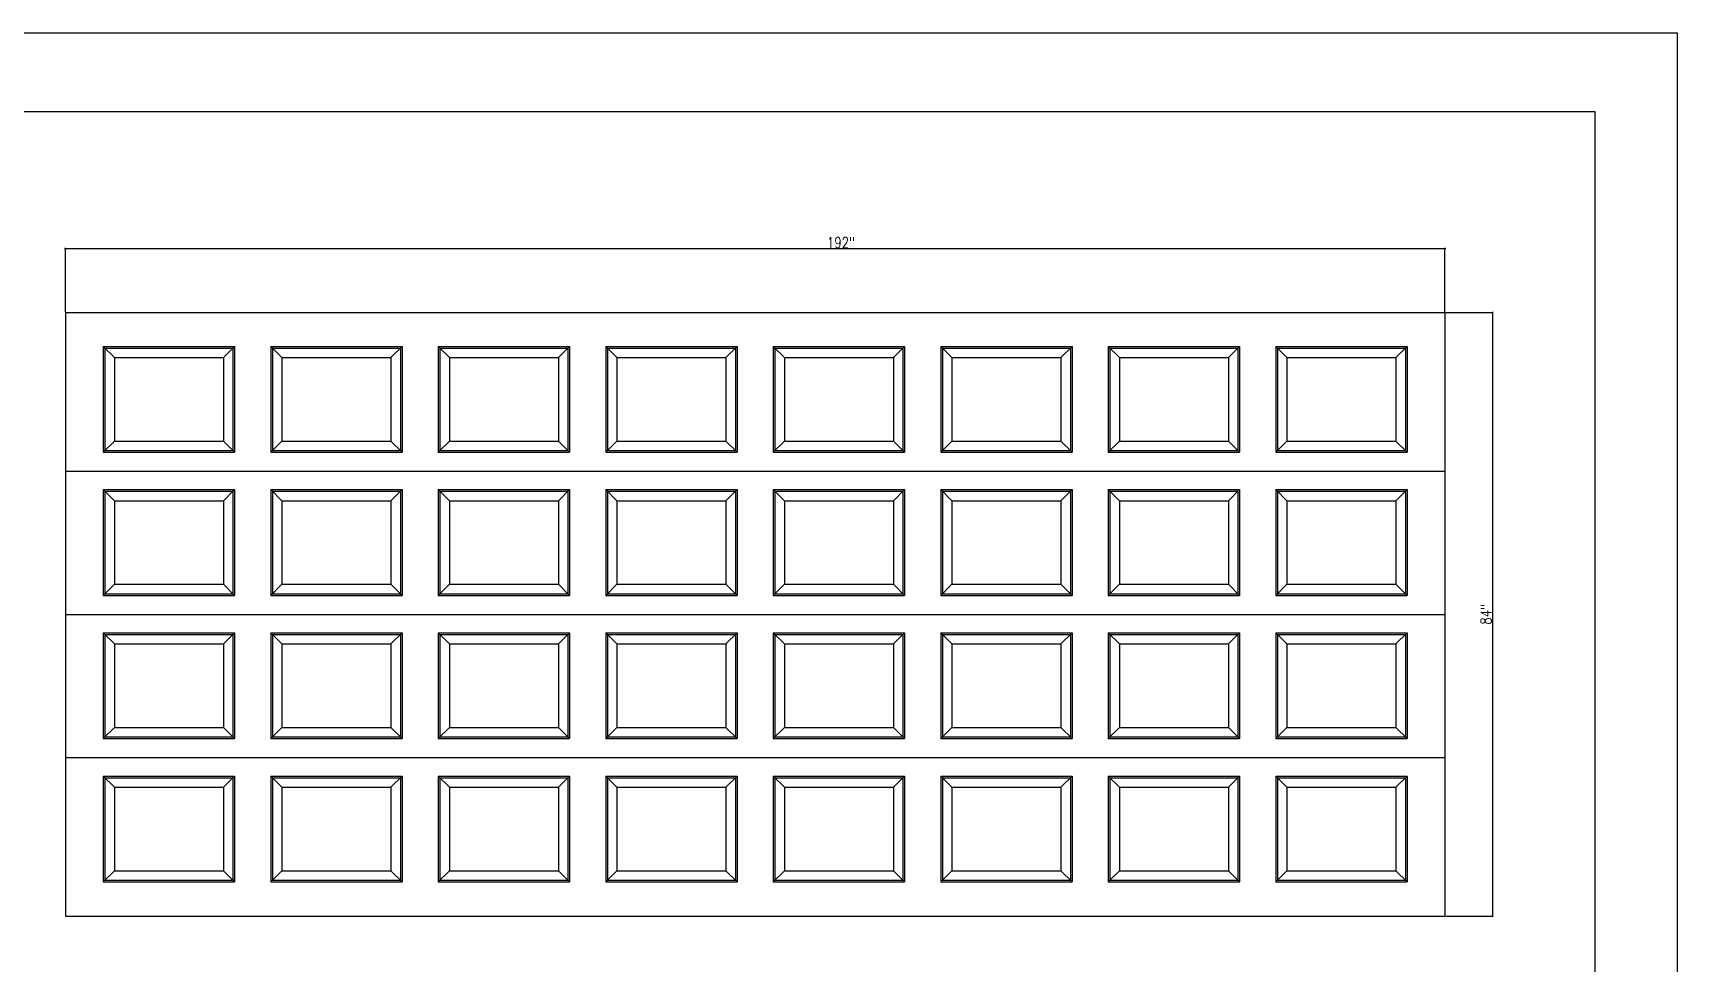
# Model space of a CAD drawing. Header units: inches. Extents: x 1985 to 11287, y 379 to 3234.
# Drawn here: x 9725.8 to 9954.6, y 3092.6 to 3222.1 of the extents above; entities that cross this region are included whole.
import ezdxf

# ---------------------------------------------------------------- set-up
doc = ezdxf.new("R2010")
doc.units = ezdxf.units.IN
doc.header["$MEASUREMENT"] = 0
doc.layers.get('0').update_dxf_attribs({"linetype": 'CONTINUOUS'})
doc.layers.get('Defpoints').update_dxf_attribs({"linetype": 'CONTINUOUS'})
for name, color, linetype in [('COTE1-1 99', 7, 'CONTINUOUS'), ('elevation 99', 7, 'CONTINUOUS'), ('separation 99', 3, 'CONTINUOUS')]:
    doc.layers.add(name, color=color, linetype=linetype)
doc.styles.get("Standard").update_dxf_attribs({"font": 'txt.shx', "width": 0.8})
doc.dimstyles.new('Elevation', dxfattribs={"dimscale": 2, "dimtxt": 0.75, "dimasz": 0.0625, "dimexe": 0.0625, "dimexo": 0.0625, "dimgap": 0.0625, "dimtad": 1, "dimdec": 5, "dimzin": 0, "dimdsep": 46, "dimlunit": 5, "dimtxsty": 'Standard', "dimblk1": 'OBLIQUE', "dimblk2": 'OBLIQUE', "dimsah": 1, "dimcen": 2, "dimdle": 0.0625, "dimclrd": 1, "dimclre": 1, "dimadec": 1, "dimazin": 0, "dimtfac": 0.375, "dimtdec": 5, "dimtmove": 0, "dimatfit": 3, "dimldrblk": 'OBLIQUE', "dimfxl": 1, "dimfrac": 2, "dimtolj": 1, "dimtzin": 0, "dimarcsym": 0})

# ---------------------------------------------------------------- blocks, each defined once
blk = doc.blocks.new('_OBLIQUE')
at = {"color": 0, "linetype": 'ByBlock'}
blk.add_line((-0.5, -0.5), (0.5, 0.5), dxfattribs=at)
blk = doc.blocks.new('*D76')
at = {"layer": 'COTE1-1 99', "color": 1, "lineweight": -2, "transparency": 16777216}
for p, q in [((9922.44, 3192.06), (9730.19, 3192.06)), ((9730.32, 3183.3), (9730.32, 3192.18)), ((9922.32, 3183.3), (9922.32, 3192.18))]:
    blk.add_line(p, q, dxfattribs=at)
at = {"layer": 'Defpoints', "color": 0, "transparency": 16777216}
for p in [(9730.32, 3192.06), (9730.32, 3183.18), (9922.32, 3183.18)]:
    blk.add_point(p, dxfattribs=at)
at = {"layer": 'COTE1-1 99', "color": 1, "lineweight": -2, "transparency": 16777216, "xscale": 0.125, "yscale": 0.125, "zscale": 0.125, "rotation": 180}
blk.add_blockref('_OBLIQUE', (9730.32, 3192.06), dxfattribs=at)
at = {"layer": 'COTE1-1 99', "color": 1, "lineweight": -2, "transparency": 16777216, "xscale": 0.125, "yscale": 0.125, "zscale": 0.125}
blk.add_blockref('_OBLIQUE', (9922.32, 3192.06), dxfattribs=at)
at = {"layer": 'COTE1-1 99', "color": 0, "transparency": 16777216, "insert": (9838.26, 3192.93), "char_height": 1.5, "attachment_point": 5}
blk.add_mtext('\\A1;192"', dxfattribs=at)
blk = doc.blocks.new('*D77')
at = {"layer": 'COTE1-1 99', "color": 1, "lineweight": -2, "transparency": 16777216}
for p, q in [((9928.93, 3183.3), (9928.93, 3099.05)), ((9922.44, 3183.18), (9929.05, 3183.18)), ((9922.44, 3099.18), (9929.05, 3099.18))]:
    blk.add_line(p, q, dxfattribs=at)
at = {"layer": 'Defpoints', "color": 0, "transparency": 16777216}
for p in [(9922.32, 3183.18), (9922.32, 3099.18), (9928.93, 3099.18)]:
    blk.add_point(p, dxfattribs=at)
at = {"layer": 'COTE1-1 99', "color": 1, "lineweight": -2, "transparency": 16777216, "xscale": 0.125, "yscale": 0.125, "zscale": 0.125}
for p, rotation in [((9928.93, 3183.18), 90), ((9928.93, 3099.18), 270)]:
    blk.add_blockref('_OBLIQUE', p, dxfattribs=dict(at, rotation=rotation))
at = {"layer": 'COTE1-1 99', "color": 0, "transparency": 16777216, "insert": (9928.05, 3141.18), "char_height": 1.5, "attachment_point": 5, "rotation": 90}
blk.add_mtext('\\A1;84"', dxfattribs=at)

msp = doc.modelspace()

# ---------------------------------------------------------------- linework, layer by layer
at = {"layer": 'elevation 99'}
for p, q in [((9730.318175, 3183.179002), (9922.318175, 3183.179002)), ((9730.318175, 3183.179002), (9730.318175, 3099.179002)), ((9735.818175, 3183.179002), (9776.943375, 3183.179002)), ((9782.443375, 3183.179002), (9823.568575, 3183.179002)), ((9922.318175, 3183.179002), (9922.318175, 3099.179002)), ((9735.585175, 3178.474552), (9753.863775, 3178.474552)), ((9735.585175, 3178.474552), (9735.585175, 3163.758502)), ((9735.585175, 3178.474552), (9737.130675, 3176.929052)), ((9735.818175, 3178.241552), (9753.630775, 3178.241552)), ((9735.818175, 3178.241552), (9735.818175, 3163.991502)), ((9737.130675, 3176.929052), (9752.318275, 3176.929052)), ((9737.130675, 3176.929052), (9737.130675, 3165.304002)), ((9753.863775, 3178.474552), (9752.318275, 3176.929052)), ((9752.318275, 3176.929052), (9752.318275, 3165.304002)), ((9753.630775, 3178.241552), (9753.630775, 3163.991502)), ((9753.863775, 3178.474552), (9753.863775, 3163.758502)), ((9758.897775, 3178.474552), (9777.176375, 3178.474552)), ((9758.897775, 3178.474552), (9760.443275, 3176.929052)), ((9758.897775, 3178.474552), (9758.897775, 3163.758502)), ((9759.130775, 3178.241552), (9776.943375, 3178.241552)), ((9759.130775, 3178.241552), (9759.130775, 3163.991502)), ((9760.443275, 3176.929052), (9775.630875, 3176.929052)), ((9760.443275, 3176.929052), (9760.443275, 3165.304002)), ((9777.176375, 3178.474552), (9775.630875, 3176.929052)), ((9775.630875, 3176.929052), (9775.630875, 3165.304002)), ((9776.943375, 3178.241552), (9776.943375, 3163.991502)), ((9777.176375, 3178.474552), (9777.176375, 3163.758502)), ((9782.210375, 3178.474552), (9800.488975, 3178.474552)), ((9782.210375, 3178.474552), (9782.210375, 3163.758502)), ((9782.210375, 3178.474552), (9783.755875, 3176.929052)), ((9782.443375, 3178.241552), (9800.255975, 3178.241552)), ((9782.443375, 3178.241552), (9782.443375, 3163.991502)), ((9783.755875, 3176.929052), (9798.943475, 3176.929052)), ((9783.755875, 3176.929052), (9783.755875, 3165.304002)), ((9800.488975, 3178.474552), (9798.943475, 3176.929052)), ((9798.943475, 3176.929052), (9798.943475, 3165.304002)), ((9800.255975, 3178.241552), (9800.255975, 3163.991502)), ((9800.488975, 3178.474552), (9800.488975, 3163.758502)), ((9805.522975, 3178.474552), (9823.801575, 3178.474552)), ((9805.522975, 3178.474552), (9807.068475, 3176.929052)), ((9805.522975, 3178.474552), (9805.522975, 3163.758502)), ((9805.755975, 3178.241552), (9823.568575, 3178.241552)), ((9805.755975, 3178.241552), (9805.755975, 3163.991502)), ((9807.068475, 3176.929052), (9822.256075, 3176.929052)), ((9807.068475, 3176.929052), (9807.068475, 3165.304002)), ((9823.801575, 3178.474552), (9822.256075, 3176.929052)), ((9822.256075, 3176.929052), (9822.256075, 3165.304002)), ((9823.568575, 3178.241552), (9823.568575, 3163.991502)), ((9823.801575, 3178.474552), (9823.801575, 3163.758502)), ((9828.835575, 3178.474552), (9847.114175, 3178.474552)), ((9828.835575, 3178.474552), (9830.381075, 3176.929052)), ((9828.835575, 3178.474552), (9828.835575, 3163.758502)), ((9829.068575, 3178.241552), (9846.881175, 3178.241552)), ((9829.068575, 3178.241552), (9829.068575, 3163.991502)), ((9830.381075, 3176.929052), (9845.568675, 3176.929052)), ((9830.381075, 3176.929052), (9830.381075, 3165.304002)), ((9847.114175, 3178.474552), (9845.568675, 3176.929052)), ((9845.568675, 3176.929052), (9845.568675, 3165.304002)), ((9846.881175, 3178.241552), (9846.881175, 3163.991502)), ((9847.114175, 3178.474552), (9847.114175, 3163.758502)), ((9852.148175, 3178.474552), (9870.426775, 3178.474552)), ((9852.148175, 3178.474552), (9853.693675, 3176.929052)), ((9852.148175, 3178.474552), (9852.148175, 3163.758502)), ((9852.381175, 3178.241552), (9870.193775, 3178.241552)), ((9852.381175, 3178.241552), (9852.381175, 3163.991502)), ((9853.693675, 3176.929052), (9868.881275, 3176.929052)), ((9853.693675, 3176.929052), (9853.693675, 3165.304002)), ((9870.426775, 3178.474552), (9868.881275, 3176.929052)), ((9868.881275, 3176.929052), (9868.881275, 3165.304002)), ((9870.193775, 3178.241552), (9870.193775, 3163.991502)), ((9870.426775, 3178.474552), (9870.426775, 3163.758502)), ((9875.460775, 3178.474552), (9893.739375, 3178.474552)), ((9875.460775, 3178.474552), (9877.006275, 3176.929052)), ((9875.460775, 3178.474552), (9875.460775, 3163.758502)), ((9875.693775, 3178.241552), (9893.506375, 3178.241552)), ((9875.693775, 3178.241552), (9875.693775, 3163.991502)), ((9877.006275, 3176.929052), (9892.193875, 3176.929052)), ((9877.006275, 3176.929052), (9877.006275, 3165.304002)), ((9893.739375, 3178.474552), (9892.193875, 3176.929052)), ((9892.193875, 3176.929052), (9892.193875, 3165.304002)), ((9893.506375, 3178.241552), (9893.506375, 3163.991502)), ((9893.739375, 3178.474552), (9893.739375, 3163.758502)), ((9898.773375, 3178.474552), (9917.051975, 3178.474552)), ((9898.773375, 3178.474552), (9900.318875, 3176.929052)), ((9898.773375, 3178.474552), (9898.773375, 3163.758502)), ((9899.006375, 3178.241552), (9916.818975, 3178.241552)), ((9899.006375, 3178.241552), (9899.006375, 3163.991502)), ((9900.318875, 3176.929052), (9915.506475, 3176.929052)), ((9900.318875, 3176.929052), (9900.318875, 3165.304002)), ((9917.051975, 3178.474552), (9915.506475, 3176.929052)), ((9915.506475, 3176.929052), (9915.506475, 3165.304002)), ((9916.818975, 3178.241552), (9916.818975, 3163.991502)), ((9917.051975, 3178.474552), (9917.051975, 3163.758502)), ((9735.585175, 3163.758502), (9737.130675, 3165.304002)), ((9737.130675, 3165.304002), (9752.318275, 3165.304002)), ((9753.863775, 3163.758502), (9752.318275, 3165.304002)), ((9758.897775, 3163.758502), (9760.443275, 3165.304002)), ((9760.443275, 3165.304002), (9775.630875, 3165.304002)), ((9777.176375, 3163.758502), (9775.630875, 3165.304002)), ((9782.210375, 3163.758502), (9783.755875, 3165.304002)), ((9783.755875, 3165.304002), (9798.943475, 3165.304002)), ((9800.488975, 3163.758502), (9798.943475, 3165.304002)), ((9805.522975, 3163.758502), (9807.068475, 3165.304002)), ((9807.068475, 3165.304002), (9822.256075, 3165.304002)), ((9823.801575, 3163.758502), (9822.256075, 3165.304002)), ((9828.835575, 3163.758502), (9830.381075, 3165.304002)), ((9830.381075, 3165.304002), (9845.568675, 3165.304002)), ((9847.114175, 3163.758502), (9845.568675, 3165.304002)), ((9852.148175, 3163.758502), (9853.693675, 3165.304002)), ((9853.693675, 3165.304002), (9868.881275, 3165.304002)), ((9870.426775, 3163.758502), (9868.881275, 3165.304002)), ((9875.460775, 3163.758502), (9877.006275, 3165.304002)), ((9877.006275, 3165.304002), (9892.193875, 3165.304002)), ((9893.739375, 3163.758502), (9892.193875, 3165.304002)), ((9898.773375, 3163.758502), (9900.318875, 3165.304002)), ((9900.318875, 3165.304002), (9915.506475, 3165.304002)), ((9917.051975, 3163.758502), (9915.506475, 3165.304002)), ((9735.585175, 3163.758502), (9753.863775, 3163.758502)), ((9735.818175, 3163.991502), (9753.630775, 3163.991502)), ((9758.897775, 3163.758502), (9777.176375, 3163.758502)), ((9759.130775, 3163.991502), (9776.943375, 3163.991502)), ((9782.210375, 3163.758502), (9800.488975, 3163.758502)), ((9782.443375, 3163.991502), (9800.255975, 3163.991502)), ((9805.522975, 3163.758502), (9823.801575, 3163.758502)), ((9805.755975, 3163.991502), (9823.568575, 3163.991502)), ((9828.835575, 3163.758502), (9847.114175, 3163.758502)), ((9829.068575, 3163.991502), (9846.881175, 3163.991502)), ((9852.148175, 3163.758502), (9870.426775, 3163.758502)), ((9852.381175, 3163.991502), (9870.193775, 3163.991502)), ((9875.460775, 3163.758502), (9893.739375, 3163.758502)), ((9875.693775, 3163.991502), (9893.506375, 3163.991502)), ((9898.773375, 3163.758502), (9917.051975, 3163.758502)), ((9899.006375, 3163.991502), (9916.818975, 3163.991502)), ((9730.318175, 3161.116502), (9922.318175, 3161.116502)), ((9735.585175, 3158.537002), (9753.863775, 3158.537002)), ((9735.585175, 3158.537002), (9737.130675, 3156.991502)), ((9735.585175, 3158.537002), (9735.585175, 3143.820952)), ((9735.818175, 3158.304002), (9753.630775, 3158.304002)), ((9735.818175, 3158.304002), (9735.818175, 3144.053952)), ((9753.863775, 3158.537002), (9752.318275, 3156.991502)), ((9753.630775, 3158.304002), (9753.630775, 3144.053952)), ((9753.863775, 3158.537002), (9753.863775, 3143.820952)), ((9758.897775, 3158.537002), (9777.176375, 3158.537002)), ((9758.897775, 3158.537002), (9758.897775, 3143.820952)), ((9758.897775, 3158.537002), (9760.443275, 3156.991502)), ((9759.130775, 3158.304002), (9776.943375, 3158.304002)), ((9759.130775, 3158.304002), (9759.130775, 3144.053952)), ((9777.176375, 3158.537002), (9775.630875, 3156.991502)), ((9776.943375, 3158.304002), (9776.943375, 3144.053952)), ((9777.176375, 3158.537002), (9777.176375, 3143.820952)), ((9782.210375, 3158.537002), (9800.488975, 3158.537002)), ((9782.210375, 3158.537002), (9783.755875, 3156.991502)), ((9782.210375, 3158.537002), (9782.210375, 3143.820952)), ((9782.443375, 3158.304002), (9800.255975, 3158.304002)), ((9782.443375, 3158.304002), (9782.443375, 3144.053952)), ((9800.488975, 3158.537002), (9798.943475, 3156.991502)), ((9800.255975, 3158.304002), (9800.255975, 3144.053952)), ((9800.488975, 3158.537002), (9800.488975, 3143.820952)), ((9805.522975, 3158.537002), (9823.801575, 3158.537002)), ((9805.522975, 3158.537002), (9807.068475, 3156.991502)), ((9805.522975, 3158.537002), (9805.522975, 3143.820952)), ((9805.755975, 3158.304002), (9823.568575, 3158.304002)), ((9805.755975, 3158.304002), (9805.755975, 3144.053952)), ((9823.801575, 3158.537002), (9822.256075, 3156.991502)), ((9823.568575, 3158.304002), (9823.568575, 3144.053952)), ((9823.801575, 3158.537002), (9823.801575, 3143.820952)), ((9828.835575, 3158.537002), (9847.114175, 3158.537002)), ((9828.835575, 3158.537002), (9830.381075, 3156.991502)), ((9828.835575, 3158.537002), (9828.835575, 3143.820952)), ((9829.068575, 3158.304002), (9846.881175, 3158.304002)), ((9829.068575, 3158.304002), (9829.068575, 3144.053952)), ((9847.114175, 3158.537002), (9845.568675, 3156.991502)), ((9846.881175, 3158.304002), (9846.881175, 3144.053952)), ((9847.114175, 3158.537002), (9847.114175, 3143.820952)), ((9852.148175, 3158.537002), (9870.426775, 3158.537002)), ((9852.148175, 3158.537002), (9853.693675, 3156.991502)), ((9852.148175, 3158.537002), (9852.148175, 3143.820952)), ((9852.381175, 3158.304002), (9870.193775, 3158.304002)), ((9852.381175, 3158.304002), (9852.381175, 3144.053952)), ((9870.426775, 3158.537002), (9868.881275, 3156.991502)), ((9870.193775, 3158.304002), (9870.193775, 3144.053952)), ((9870.426775, 3158.537002), (9870.426775, 3143.820952)), ((9875.460775, 3158.537002), (9893.739375, 3158.537002)), ((9875.460775, 3158.537002), (9877.006275, 3156.991502)), ((9875.460775, 3158.537002), (9875.460775, 3143.820952)), ((9875.693775, 3158.304002), (9893.506375, 3158.304002)), ((9875.693775, 3158.304002), (9875.693775, 3144.053952)), ((9893.739375, 3158.537002), (9892.193875, 3156.991502)), ((9893.506375, 3158.304002), (9893.506375, 3144.053952)), ((9893.739375, 3158.537002), (9893.739375, 3143.820952)), ((9898.773375, 3158.537002), (9917.051975, 3158.537002)), ((9898.773375, 3158.537002), (9900.318875, 3156.991502)), ((9898.773375, 3158.537002), (9898.773375, 3143.820952)), ((9899.006375, 3158.304002), (9916.818975, 3158.304002)), ((9899.006375, 3158.304002), (9899.006375, 3144.053952)), ((9917.051975, 3158.537002), (9915.506475, 3156.991502)), ((9916.818975, 3158.304002), (9916.818975, 3144.053952)), ((9917.051975, 3158.537002), (9917.051975, 3143.820952)), ((9737.130675, 3156.991502), (9752.318275, 3156.991502)), ((9737.130675, 3156.991502), (9737.130675, 3145.366452)), ((9752.318275, 3156.991502), (9752.318275, 3145.366452)), ((9760.443275, 3156.991502), (9775.630875, 3156.991502)), ((9760.443275, 3156.991502), (9760.443275, 3145.366452)), ((9775.630875, 3156.991502), (9775.630875, 3145.366452)), ((9783.755875, 3156.991502), (9798.943475, 3156.991502)), ((9783.755875, 3156.991502), (9783.755875, 3145.366452)), ((9798.943475, 3156.991502), (9798.943475, 3145.366452)), ((9807.068475, 3156.991502), (9822.256075, 3156.991502)), ((9807.068475, 3156.991502), (9807.068475, 3145.366452)), ((9822.256075, 3156.991502), (9822.256075, 3145.366452)), ((9830.381075, 3156.991502), (9845.568675, 3156.991502)), ((9830.381075, 3156.991502), (9830.381075, 3145.366452)), ((9845.568675, 3156.991502), (9845.568675, 3145.366452)), ((9853.693675, 3156.991502), (9868.881275, 3156.991502)), ((9853.693675, 3156.991502), (9853.693675, 3145.366452)), ((9868.881275, 3156.991502), (9868.881275, 3145.366452)), ((9877.006275, 3156.991502), (9892.193875, 3156.991502)), ((9877.006275, 3156.991502), (9877.006275, 3145.366452)), ((9892.193875, 3156.991502), (9892.193875, 3145.366452)), ((9900.318875, 3156.991502), (9915.506475, 3156.991502)), ((9900.318875, 3156.991502), (9900.318875, 3145.366452)), ((9915.506475, 3156.991502), (9915.506475, 3145.366452)), ((9735.585175, 3143.820952), (9737.130675, 3145.366452)), ((9737.130675, 3145.366452), (9752.318275, 3145.366452)), ((9753.863775, 3143.820952), (9752.318275, 3145.366452)), ((9758.897775, 3143.820952), (9760.443275, 3145.366452)), ((9760.443275, 3145.366452), (9775.630875, 3145.366452)), ((9777.176375, 3143.820952), (9775.630875, 3145.366452)), ((9782.210375, 3143.820952), (9783.755875, 3145.366452)), ((9783.755875, 3145.366452), (9798.943475, 3145.366452)), ((9800.488975, 3143.820952), (9798.943475, 3145.366452)), ((9805.522975, 3143.820952), (9807.068475, 3145.366452)), ((9807.068475, 3145.366452), (9822.256075, 3145.366452)), ((9823.801575, 3143.820952), (9822.256075, 3145.366452)), ((9828.835575, 3143.820952), (9830.381075, 3145.366452)), ((9830.381075, 3145.366452), (9845.568675, 3145.366452)), ((9847.114175, 3143.820952), (9845.568675, 3145.366452)), ((9852.148175, 3143.820952), (9853.693675, 3145.366452)), ((9853.693675, 3145.366452), (9868.881275, 3145.366452)), ((9870.426775, 3143.820952), (9868.881275, 3145.366452)), ((9875.460775, 3143.820952), (9877.006275, 3145.366452)), ((9877.006275, 3145.366452), (9892.193875, 3145.366452)), ((9893.739375, 3143.820952), (9892.193875, 3145.366452)), ((9898.773375, 3143.820952), (9900.318875, 3145.366452)), ((9900.318875, 3145.366452), (9915.506475, 3145.366452)), ((9917.051975, 3143.820952), (9915.506475, 3145.366452)), ((9735.585175, 3143.820952), (9753.863775, 3143.820952)), ((9735.818175, 3144.053952), (9753.630775, 3144.053952)), ((9758.897775, 3143.820952), (9777.176375, 3143.820952)), ((9759.130775, 3144.053952), (9776.943375, 3144.053952)), ((9782.210375, 3143.820952), (9800.488975, 3143.820952)), ((9782.443375, 3144.053952), (9800.255975, 3144.053952)), ((9805.522975, 3143.820952), (9823.801575, 3143.820952)), ((9805.755975, 3144.053952), (9823.568575, 3144.053952)), ((9828.835575, 3143.820952), (9847.114175, 3143.820952)), ((9829.068575, 3144.053952), (9846.881175, 3144.053952)), ((9852.148175, 3143.820952), (9870.426775, 3143.820952)), ((9852.381175, 3144.053952), (9870.193775, 3144.053952)), ((9875.460775, 3143.820952), (9893.739375, 3143.820952)), ((9875.693775, 3144.053952), (9893.506375, 3144.053952)), ((9898.773375, 3143.820952), (9917.051975, 3143.820952)), ((9899.006375, 3144.053952), (9916.818975, 3144.053952)), ((9730.318175, 3141.179002), (9922.318175, 3141.179002)), ((9735.585175, 3138.599502), (9753.863775, 3138.599502)), ((9735.585175, 3138.599502), (9735.585175, 3123.883452)), ((9735.585175, 3138.599502), (9737.130675, 3137.054002)), ((9735.818175, 3138.366502), (9753.630775, 3138.366502)), ((9735.818175, 3138.366502), (9735.818175, 3124.116452)), ((9753.863775, 3138.599502), (9752.318275, 3137.054002)), ((9753.630775, 3138.366502), (9753.630775, 3124.116452)), ((9753.863775, 3138.599502), (9753.863775, 3123.883452)), ((9758.897775, 3138.599502), (9758.897775, 3123.883452)), ((9758.897775, 3138.599502), (9777.176375, 3138.599502)), ((9758.897775, 3138.599502), (9760.443275, 3137.054002)), ((9759.130775, 3138.366502), (9759.130775, 3124.116452)), ((9759.130775, 3138.366502), (9776.943375, 3138.366502)), ((9777.176375, 3138.599502), (9775.630875, 3137.054002)), ((9776.943375, 3138.366502), (9776.943375, 3124.116452)), ((9777.176375, 3138.599502), (9777.176375, 3123.883452)), ((9782.210375, 3138.599502), (9800.488975, 3138.599502)), ((9782.210375, 3138.599502), (9782.210375, 3123.883452)), ((9782.210375, 3138.599502), (9783.755875, 3137.054002)), ((9782.443375, 3138.366502), (9800.255975, 3138.366502)), ((9782.443375, 3138.366502), (9782.443375, 3124.116452)), ((9800.488975, 3138.599502), (9798.943475, 3137.054002)), ((9800.255975, 3138.366502), (9800.255975, 3124.116452)), ((9800.488975, 3138.599502), (9800.488975, 3123.883452)), ((9805.522975, 3138.599502), (9805.522975, 3123.883452)), ((9805.522975, 3138.599502), (9823.801575, 3138.599502)), ((9805.522975, 3138.599502), (9807.068475, 3137.054002)), ((9805.755975, 3138.366502), (9805.755975, 3124.116452)), ((9805.755975, 3138.366502), (9823.568575, 3138.366502)), ((9823.801575, 3138.599502), (9822.256075, 3137.054002)), ((9823.568575, 3138.366502), (9823.568575, 3124.116452)), ((9823.801575, 3138.599502), (9823.801575, 3123.883452)), ((9828.835575, 3138.599502), (9828.835575, 3123.883452)), ((9828.835575, 3138.599502), (9847.114175, 3138.599502)), ((9828.835575, 3138.599502), (9830.381075, 3137.054002)), ((9829.068575, 3138.366502), (9829.068575, 3124.116452)), ((9829.068575, 3138.366502), (9846.881175, 3138.366502)), ((9847.114175, 3138.599502), (9845.568675, 3137.054002)), ((9846.881175, 3138.366502), (9846.881175, 3124.116452)), ((9847.114175, 3138.599502), (9847.114175, 3123.883452)), ((9852.148175, 3138.599502), (9852.148175, 3123.883452)), ((9852.148175, 3138.599502), (9870.426775, 3138.599502)), ((9852.148175, 3138.599502), (9853.693675, 3137.054002)), ((9852.381175, 3138.366502), (9852.381175, 3124.116452)), ((9852.381175, 3138.366502), (9870.193775, 3138.366502)), ((9870.426775, 3138.599502), (9868.881275, 3137.054002)), ((9870.193775, 3138.366502), (9870.193775, 3124.116452)), ((9870.426775, 3138.599502), (9870.426775, 3123.883452)), ((9875.460775, 3138.599502), (9875.460775, 3123.883452)), ((9875.460775, 3138.599502), (9893.739375, 3138.599502)), ((9875.460775, 3138.599502), (9877.006275, 3137.054002)), ((9875.693775, 3138.366502), (9875.693775, 3124.116452)), ((9875.693775, 3138.366502), (9893.506375, 3138.366502)), ((9893.739375, 3138.599502), (9892.193875, 3137.054002)), ((9893.506375, 3138.366502), (9893.506375, 3124.116452)), ((9893.739375, 3138.599502), (9893.739375, 3123.883452)), ((9898.773375, 3138.599502), (9898.773375, 3123.883452)), ((9898.773375, 3138.599502), (9917.051975, 3138.599502)), ((9898.773375, 3138.599502), (9900.318875, 3137.054002)), ((9899.006375, 3138.366502), (9899.006375, 3124.116452)), ((9899.006375, 3138.366502), (9916.818975, 3138.366502)), ((9917.051975, 3138.599502), (9915.506475, 3137.054002)), ((9916.818975, 3138.366502), (9916.818975, 3124.116452)), ((9917.051975, 3138.599502), (9917.051975, 3123.883452)), ((9737.130675, 3137.054002), (9752.318275, 3137.054002)), ((9737.130675, 3137.054002), (9737.130675, 3125.428952)), ((9752.318275, 3137.054002), (9752.318275, 3125.428952)), ((9760.443275, 3137.054002), (9760.443275, 3125.428952)), ((9760.443275, 3137.054002), (9775.630875, 3137.054002)), ((9775.630875, 3137.054002), (9775.630875, 3125.428952)), ((9783.755875, 3137.054002), (9798.943475, 3137.054002)), ((9783.755875, 3137.054002), (9783.755875, 3125.428952)), ((9798.943475, 3137.054002), (9798.943475, 3125.428952)), ((9807.068475, 3137.054002), (9807.068475, 3125.428952)), ((9807.068475, 3137.054002), (9822.256075, 3137.054002)), ((9822.256075, 3137.054002), (9822.256075, 3125.428952)), ((9830.381075, 3137.054002), (9830.381075, 3125.428952)), ((9830.381075, 3137.054002), (9845.568675, 3137.054002)), ((9845.568675, 3137.054002), (9845.568675, 3125.428952)), ((9853.693675, 3137.054002), (9853.693675, 3125.428952)), ((9853.693675, 3137.054002), (9868.881275, 3137.054002)), ((9868.881275, 3137.054002), (9868.881275, 3125.428952)), ((9877.006275, 3137.054002), (9877.006275, 3125.428952)), ((9877.006275, 3137.054002), (9892.193875, 3137.054002)), ((9892.193875, 3137.054002), (9892.193875, 3125.428952)), ((9900.318875, 3137.054002), (9900.318875, 3125.428952)), ((9900.318875, 3137.054002), (9915.506475, 3137.054002)), ((9915.506475, 3137.054002), (9915.506475, 3125.428952)), ((9735.585175, 3123.883452), (9737.130675, 3125.428952)), ((9735.585175, 3123.883452), (9753.863775, 3123.883452)), ((9735.818175, 3124.116452), (9753.630775, 3124.116452)), ((9737.130675, 3125.428952), (9752.318275, 3125.428952)), ((9753.863775, 3123.883452), (9752.318275, 3125.428952)), ((9758.897775, 3123.883452), (9760.443275, 3125.428952)), ((9758.897775, 3123.883452), (9777.176375, 3123.883452)), ((9759.130775, 3124.116452), (9776.943375, 3124.116452)), ((9760.443275, 3125.428952), (9775.630875, 3125.428952)), ((9777.176375, 3123.883452), (9775.630875, 3125.428952)), ((9782.210375, 3123.883452), (9783.755875, 3125.428952)), ((9782.210375, 3123.883452), (9800.488975, 3123.883452)), ((9782.443375, 3124.116452), (9800.255975, 3124.116452)), ((9783.755875, 3125.428952), (9798.943475, 3125.428952)), ((9800.488975, 3123.883452), (9798.943475, 3125.428952)), ((9805.522975, 3123.883452), (9807.068475, 3125.428952)), ((9805.522975, 3123.883452), (9823.801575, 3123.883452)), ((9805.755975, 3124.116452), (9823.568575, 3124.116452)), ((9807.068475, 3125.428952), (9822.256075, 3125.428952)), ((9823.801575, 3123.883452), (9822.256075, 3125.428952)), ((9828.835575, 3123.883452), (9830.381075, 3125.428952)), ((9828.835575, 3123.883452), (9847.114175, 3123.883452)), ((9829.068575, 3124.116452), (9846.881175, 3124.116452)), ((9830.381075, 3125.428952), (9845.568675, 3125.428952)), ((9847.114175, 3123.883452), (9845.568675, 3125.428952)), ((9852.148175, 3123.883452), (9853.693675, 3125.428952)), ((9852.148175, 3123.883452), (9870.426775, 3123.883452)), ((9852.381175, 3124.116452), (9870.193775, 3124.116452)), ((9853.693675, 3125.428952), (9868.881275, 3125.428952)), ((9870.426775, 3123.883452), (9868.881275, 3125.428952)), ((9875.460775, 3123.883452), (9877.006275, 3125.428952)), ((9875.460775, 3123.883452), (9893.739375, 3123.883452)), ((9875.693775, 3124.116452), (9893.506375, 3124.116452)), ((9877.006275, 3125.428952), (9892.193875, 3125.428952)), ((9893.739375, 3123.883452), (9892.193875, 3125.428952)), ((9898.773375, 3123.883452), (9900.318875, 3125.428952)), ((9898.773375, 3123.883452), (9917.051975, 3123.883452)), ((9899.006375, 3124.116452), (9916.818975, 3124.116452)), ((9900.318875, 3125.428952), (9915.506475, 3125.428952)), ((9917.051975, 3123.883452), (9915.506475, 3125.428952)), ((9730.318175, 3121.241502), (9922.318175, 3121.241502)), ((9735.585175, 3118.662052), (9753.863775, 3118.662052)), ((9735.585175, 3118.662052), (9735.585175, 3103.946002)), ((9735.585175, 3118.662052), (9737.130675, 3117.116552)), ((9735.818175, 3118.429052), (9753.630775, 3118.429052)), ((9735.818175, 3118.429052), (9735.818175, 3104.179002)), ((9737.130675, 3117.116552), (9752.318275, 3117.116552)), ((9737.130675, 3117.116552), (9737.130675, 3105.491502)), ((9753.863775, 3118.662052), (9752.318275, 3117.116552)), ((9752.318275, 3117.116552), (9752.318275, 3105.491502)), ((9753.630775, 3118.429052), (9753.630775, 3104.179002)), ((9753.863775, 3118.662052), (9753.863775, 3103.946002)), ((9758.897775, 3118.662052), (9777.176375, 3118.662052)), ((9758.897775, 3118.662052), (9758.897775, 3103.946002)), ((9758.897775, 3118.662052), (9760.443275, 3117.116552)), ((9759.130775, 3118.429052), (9776.943375, 3118.429052)), ((9759.130775, 3118.429052), (9759.130775, 3104.179002)), ((9760.443275, 3117.116552), (9775.630875, 3117.116552)), ((9760.443275, 3117.116552), (9760.443275, 3105.491502)), ((9777.176375, 3118.662052), (9775.630875, 3117.116552)), ((9775.630875, 3117.116552), (9775.630875, 3105.491502)), ((9776.943375, 3118.429052), (9776.943375, 3104.179002)), ((9777.176375, 3118.662052), (9777.176375, 3103.946002)), ((9782.210375, 3118.662052), (9800.488975, 3118.662052)), ((9782.210375, 3118.662052), (9782.210375, 3103.946002)), ((9782.210375, 3118.662052), (9783.755875, 3117.116552)), ((9782.443375, 3118.429052), (9800.255975, 3118.429052)), ((9782.443375, 3118.429052), (9782.443375, 3104.179002)), ((9783.755875, 3117.116552), (9798.943475, 3117.116552)), ((9783.755875, 3117.116552), (9783.755875, 3105.491502)), ((9800.488975, 3118.662052), (9798.943475, 3117.116552)), ((9798.943475, 3117.116552), (9798.943475, 3105.491502)), ((9800.255975, 3118.429052), (9800.255975, 3104.179002)), ((9800.488975, 3118.662052), (9800.488975, 3103.946002)), ((9805.522975, 3118.662052), (9805.522975, 3103.946002)), ((9805.522975, 3118.662052), (9823.801575, 3118.662052)), ((9805.522975, 3118.662052), (9807.068475, 3117.116552)), ((9805.755975, 3118.429052), (9805.755975, 3104.179002)), ((9805.755975, 3118.429052), (9823.568575, 3118.429052)), ((9807.068475, 3117.116552), (9807.068475, 3105.491502)), ((9807.068475, 3117.116552), (9822.256075, 3117.116552)), ((9823.801575, 3118.662052), (9822.256075, 3117.116552)), ((9822.256075, 3117.116552), (9822.256075, 3105.491502)), ((9823.568575, 3118.429052), (9823.568575, 3104.179002)), ((9823.801575, 3118.662052), (9823.801575, 3103.946002)), ((9828.835575, 3118.662052), (9828.835575, 3103.946002)), ((9828.835575, 3118.662052), (9847.114175, 3118.662052)), ((9828.835575, 3118.662052), (9830.381075, 3117.116552)), ((9829.068575, 3118.429052), (9829.068575, 3104.179002)), ((9829.068575, 3118.429052), (9846.881175, 3118.429052)), ((9830.381075, 3117.116552), (9830.381075, 3105.491502)), ((9830.381075, 3117.116552), (9845.568675, 3117.116552)), ((9847.114175, 3118.662052), (9845.568675, 3117.116552)), ((9845.568675, 3117.116552), (9845.568675, 3105.491502)), ((9846.881175, 3118.429052), (9846.881175, 3104.179002)), ((9847.114175, 3118.662052), (9847.114175, 3103.946002)), ((9852.148175, 3118.662052), (9852.148175, 3103.946002)), ((9852.148175, 3118.662052), (9870.426775, 3118.662052)), ((9852.148175, 3118.662052), (9853.693675, 3117.116552)), ((9852.381175, 3118.429052), (9852.381175, 3104.179002)), ((9852.381175, 3118.429052), (9870.193775, 3118.429052)), ((9853.693675, 3117.116552), (9853.693675, 3105.491502)), ((9853.693675, 3117.116552), (9868.881275, 3117.116552)), ((9870.426775, 3118.662052), (9868.881275, 3117.116552)), ((9868.881275, 3117.116552), (9868.881275, 3105.491502)), ((9870.193775, 3118.429052), (9870.193775, 3104.179002)), ((9870.426775, 3118.662052), (9870.426775, 3103.946002)), ((9875.460775, 3118.662052), (9875.460775, 3103.946002)), ((9875.460775, 3118.662052), (9893.739375, 3118.662052)), ((9875.460775, 3118.662052), (9877.006275, 3117.116552)), ((9875.693775, 3118.429052), (9875.693775, 3104.179002)), ((9875.693775, 3118.429052), (9893.506375, 3118.429052)), ((9877.006275, 3117.116552), (9877.006275, 3105.491502)), ((9877.006275, 3117.116552), (9892.193875, 3117.116552)), ((9893.739375, 3118.662052), (9892.193875, 3117.116552)), ((9892.193875, 3117.116552), (9892.193875, 3105.491502)), ((9893.506375, 3118.429052), (9893.506375, 3104.179002)), ((9893.739375, 3118.662052), (9893.739375, 3103.946002)), ((9898.773375, 3118.662052), (9898.773375, 3103.946002)), ((9898.773375, 3118.662052), (9917.051975, 3118.662052)), ((9898.773375, 3118.662052), (9900.318875, 3117.116552)), ((9899.006375, 3118.429052), (9899.006375, 3104.179002)), ((9899.006375, 3118.429052), (9916.818975, 3118.429052)), ((9900.318875, 3117.116552), (9900.318875, 3105.491502)), ((9900.318875, 3117.116552), (9915.506475, 3117.116552)), ((9917.051975, 3118.662052), (9915.506475, 3117.116552)), ((9915.506475, 3117.116552), (9915.506475, 3105.491502)), ((9916.818975, 3118.429052), (9916.818975, 3104.179002)), ((9917.051975, 3118.662052), (9917.051975, 3103.946002)), ((9735.585175, 3103.946002), (9737.130675, 3105.491502)), ((9737.130675, 3105.491502), (9752.318275, 3105.491502)), ((9753.863775, 3103.946002), (9752.318275, 3105.491502)), ((9758.897775, 3103.946002), (9760.443275, 3105.491502)), ((9760.443275, 3105.491502), (9775.630875, 3105.491502)), ((9777.176375, 3103.946002), (9775.630875, 3105.491502)), ((9782.210375, 3103.946002), (9783.755875, 3105.491502)), ((9783.755875, 3105.491502), (9798.943475, 3105.491502)), ((9800.488975, 3103.946002), (9798.943475, 3105.491502)), ((9805.522975, 3103.946002), (9807.068475, 3105.491502)), ((9807.068475, 3105.491502), (9822.256075, 3105.491502)), ((9823.801575, 3103.946002), (9822.256075, 3105.491502)), ((9828.835575, 3103.946002), (9830.381075, 3105.491502)), ((9830.381075, 3105.491502), (9845.568675, 3105.491502)), ((9847.114175, 3103.946002), (9845.568675, 3105.491502)), ((9852.148175, 3103.946002), (9853.693675, 3105.491502)), ((9853.693675, 3105.491502), (9868.881275, 3105.491502)), ((9870.426775, 3103.946002), (9868.881275, 3105.491502)), ((9875.460775, 3103.946002), (9877.006275, 3105.491502)), ((9877.006275, 3105.491502), (9892.193875, 3105.491502)), ((9893.739375, 3103.946002), (9892.193875, 3105.491502)), ((9898.773375, 3103.946002), (9900.318875, 3105.491502)), ((9900.318875, 3105.491502), (9915.506475, 3105.491502)), ((9917.051975, 3103.946002), (9915.506475, 3105.491502)), ((9735.585175, 3103.946002), (9753.863775, 3103.946002)), ((9735.818175, 3104.179002), (9753.630775, 3104.179002)), ((9758.897775, 3103.946002), (9777.176375, 3103.946002)), ((9759.130775, 3104.179002), (9776.943375, 3104.179002)), ((9782.210375, 3103.946002), (9800.488975, 3103.946002)), ((9782.443375, 3104.179002), (9800.255975, 3104.179002)), ((9805.522975, 3103.946002), (9823.801575, 3103.946002)), ((9805.755975, 3104.179002), (9823.568575, 3104.179002)), ((9828.835575, 3103.946002), (9847.114175, 3103.946002)), ((9829.068575, 3104.179002), (9846.881175, 3104.179002)), ((9852.148175, 3103.946002), (9870.426775, 3103.946002)), ((9852.381175, 3104.179002), (9870.193775, 3104.179002)), ((9875.460775, 3103.946002), (9893.739375, 3103.946002)), ((9875.693775, 3104.179002), (9893.506375, 3104.179002)), ((9898.773375, 3103.946002), (9917.051975, 3103.946002)), ((9899.006375, 3104.179002), (9916.818975, 3104.179002)), ((9730.318175, 3099.179002), (9922.318175, 3099.179002))]:
    msp.add_line(p, q, dxfattribs=at)
at = {"layer": 'separation 99'}
for points in [[(8443.348814, 3222.122455), (9954.635727, 3222.122455), (9954.635727, 2152.035106), (8443.348814, 2152.035106)], [(8620.166193, 3211.169101), (9943.175612, 3211.169101), (9943.175612, 2165.20704), (8620.166193, 2165.20704)]]:
    msp.add_lwpolyline(points, close=True, dxfattribs=at)

# ---------------------------------------------------------------- dimensions: what is measured, and where the dimension line sits
at = {"layer": 'COTE1-1 99'}
dim = msp.add_linear_dim(base=(9730.318175, 3192.058946), p1=(9922.318175, 3183.179002), p2=(9730.318175, 3183.179002), dimstyle='Elevation', override={"dimpost": '"'}, dxfattribs=at)
dim.commit()
dim.dimension.update_dxf_attribs({"geometry": '*D76', "text_midpoint": (9838.258904, 3192.058946), "dimtype": 160})
dim = msp.add_linear_dim(base=(9928.9299, 3099.179002), p1=(9922.318175, 3183.179002), p2=(9922.318175, 3099.179002), angle=90, dimstyle='Elevation', override={"dimpost": '"'}, dxfattribs=at)
dim.commit()
dim.dimension.update_dxf_attribs({"geometry": '*D77', "text_midpoint": (9928.0549, 3141.179002)})

doc.saveas('drawing.dxf')
